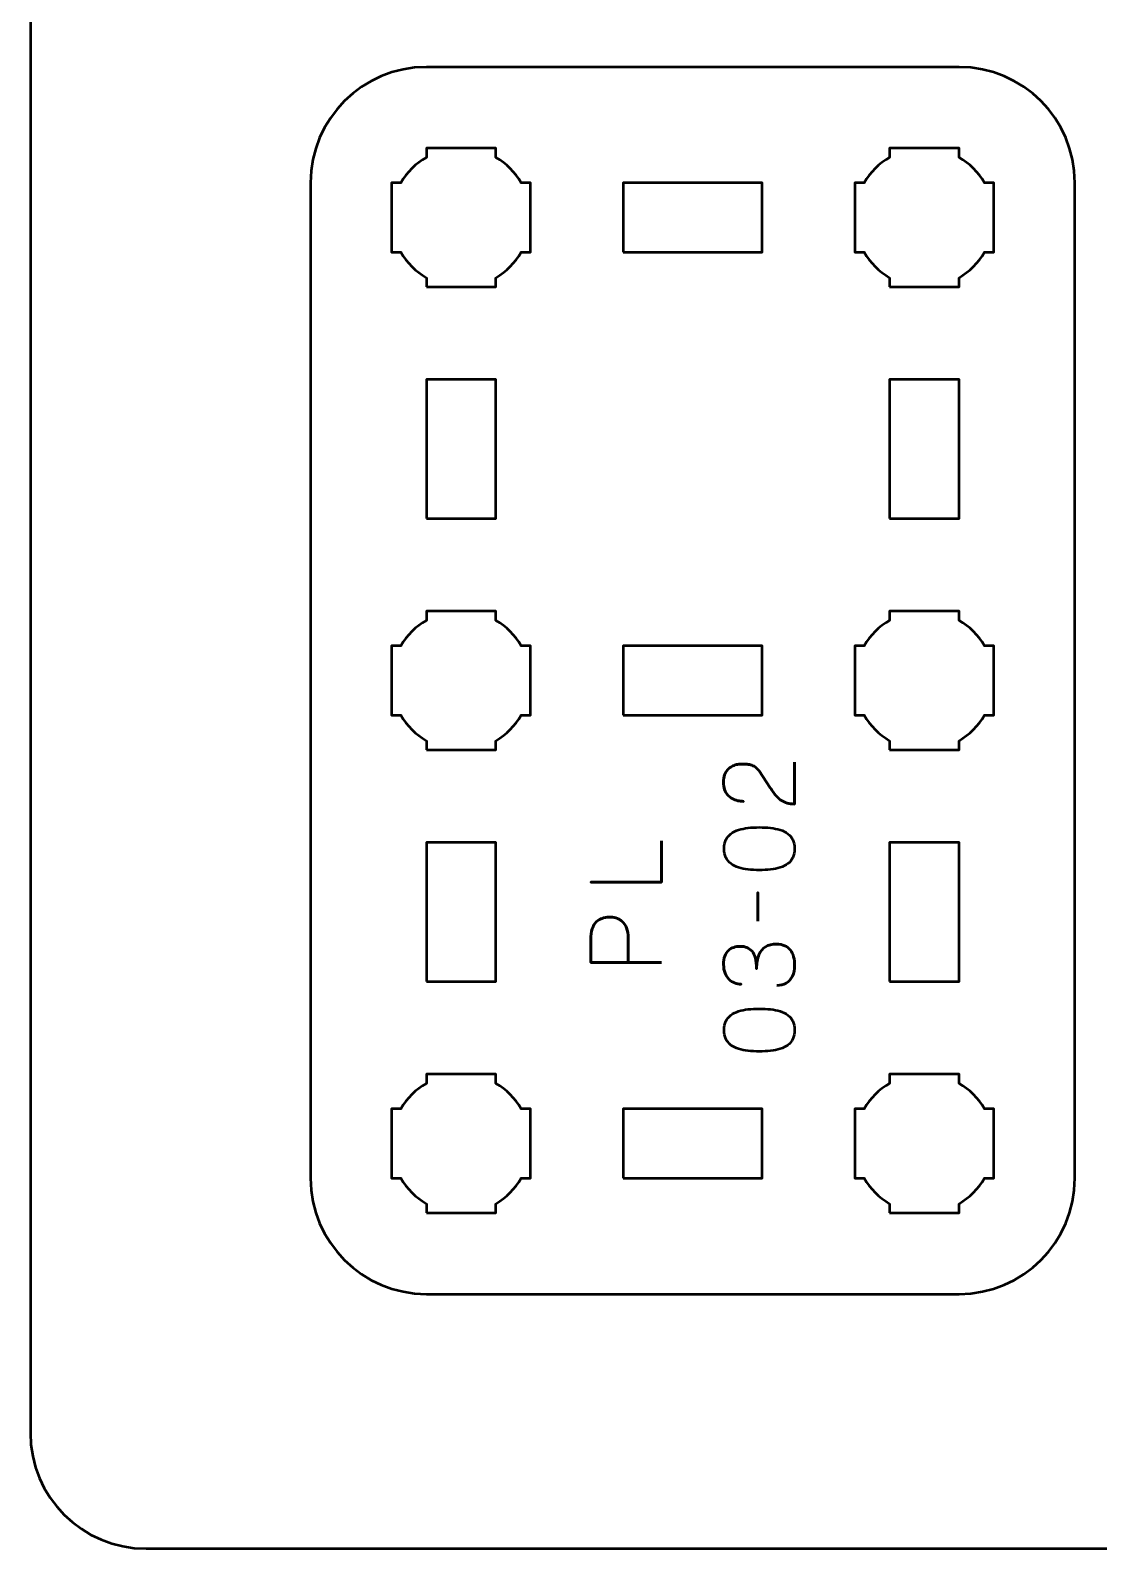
# Model space of a CAD drawing. Header units: centimetres. Extents: x -21 to 0, y -29.7 to 0.
# Drawn here: x -21 to -16.39, y -29.7 to -23.14 of the extents above; entities that cross this region are included whole.
import ezdxf

# ---------------------------------------------------------------- set-up
doc = ezdxf.new("R2010")
doc.units = ezdxf.units.CM
doc.header["$MEASUREMENT"] = 0
doc.layers.add('Layer 1', color=7, linetype='Continuous')

msp = doc.modelspace()

# ---------------------------------------------------------------- linework, layer by layer
at = {"layer": 'Layer 1', "color": 1, "lineweight": 53}
msp.add_open_spline([(-21.00003, -29.19995), (-21.00003, -29.19995), (-21.00003, -5.29992), (-21.00003, -5.29992), (-21.00003, -5.29992), (-21.00003, -5.21709), (-20.93286, -5.14992), (-20.85003, -5.14992), (-20.85003, -5.14992), (-20.7672, -5.14992), (-20.70003, -5.08275), (-20.70003, -4.99992), (-20.70003, -4.99992), (-20.70003, -4.91709), (-20.7672, -4.84992), (-20.85003, -4.84992), (-20.85003, -4.84992), (-20.93286, -4.84992), (-21.00003, -4.78275), (-21.00003, -4.69992), (-21.00003, -4.69992), (-21.00003, -4.61709), (-20.93286, -4.54992), (-20.85003, -4.54992), (-20.85003, -4.54992), (-20.7672, -4.54992), (-20.70003, -4.48275), (-20.70003, -4.39992), (-20.70003, -4.39992), (-20.70003, -4.31709), (-20.7672, -4.24992), (-20.85003, -4.24992), (-20.85003, -4.24992), (-20.93286, -4.24992), (-21.00003, -4.18275), (-21.00003, -4.09992), (-21.00003, -4.09992), (-21.00003, -4.01709), (-20.93286, -3.94992), (-20.85003, -3.94992), (-20.85003, -3.94992), (-20.7672, -3.94992), (-20.70003, -3.88275), (-20.70003, -3.79992), (-20.70003, -3.79992), (-20.70003, -3.71709), (-20.7672, -3.64992), (-20.85003, -3.64992), (-20.85003, -3.64992), (-20.93286, -3.64992), (-21.00003, -3.58275), (-21.00003, -3.49992), (-21.00003, -3.49992), (-21.00003, -3.41709), (-20.93286, -3.34992), (-20.85003, -3.34992), (-20.85003, -3.34992), (-20.7672, -3.34992), (-20.70003, -3.28275), (-20.70003, -3.19992), (-20.70003, -3.19992), (-20.70003, -3.11709), (-20.7672, -3.04992), (-20.85003, -3.04992), (-20.85003, -3.04992), (-20.93286, -3.04992), (-21.00003, -2.98275), (-21.00003, -2.89992), (-21.00003, -2.89992), (-21.00003, -2.81709), (-20.93286, -2.74992), (-20.85003, -2.74992), (-20.85003, -2.74992), (-20.7672, -2.74992), (-20.70003, -2.68275), (-20.70003, -2.59992), (-20.70003, -2.59992), (-20.70003, -2.51709), (-20.7672, -2.44992), (-20.85003, -2.44992), (-20.85003, -2.44992), (-20.93286, -2.44992), (-21.00003, -2.38275), (-21.00003, -2.29992), (-21.00003, -2.29992), (-21.00003, -2.21709), (-20.93286, -2.14992), (-20.85003, -2.14992), (-20.85003, -2.14992), (-20.7672, -2.14992), (-20.70003, -2.08275), (-20.70003, -1.99992), (-20.70003, -1.99992), (-20.70003, -1.91709), (-20.7672, -1.84992), (-20.85003, -1.84992), (-20.85003, -1.84992), (-20.93286, -1.84992), (-21.00003, -1.78275), (-21.00003, -1.69992), (-21.00003, -1.69992), (-21.00003, -1.61709), (-20.93286, -1.54992), (-20.85003, -1.54992), (-20.85003, -1.54992), (-20.7672, -1.54992), (-20.70003, -1.48275), (-20.70003, -1.39992), (-20.70003, -1.39992), (-20.70003, -1.31709), (-20.7672, -1.24992), (-20.85003, -1.24992), (-20.85003, -1.24992), (-20.93286, -1.24992), (-21.00003, -1.18275), (-21.00003, -1.09992), (-21.00003, -1.09992), (-21.00003, -1.09992), (-21.00003, -0.49992), (-21.00003, -0.49992), (-21.00003, -0.49992), (-21.00003, -0.22295), (-20.77694, 0.00004), (-20.49994, 0.00004), (-20.49994, 0.00004), (-20.49994, 0.00004), (-0.50008, 0.00004), (-0.50008, 0.00004), (-0.50008, 0.00004), (-0.22294, 0.00004), (0.00002, -0.22295), (0.00002, -0.49992), (0.00002, -0.49992), (0.00002, -0.49992), (0.00002, -29.19995), (0.00002, -29.19995), (0.00002, -29.19995), (0.00002, -29.47695), (-0.22294, -29.70004), (-0.50008, -29.70004), (-0.50008, -29.70004), (-0.50008, -29.70004), (-20.49994, -29.70004), (-20.49994, -29.70004), (-20.49994, -29.70004), (-20.77694, -29.70004), (-21.00003, -29.47695), (-21.00003, -29.19995)], degree=3, knots=[0, 0, 0, 0, 0.027027, 0.027027, 0.027027, 0.027027, 0.0540541, 0.0540541, 0.0540541, 0.0540541, 0.0810811, 0.0810811, 0.0810811, 0.0810811, 0.1081081, 0.1081081, 0.1081081, 0.1081081, 0.1351351, 0.1351351, 0.1351351, 0.1351351, 0.1621622, 0.1621622, 0.1621622, 0.1621622, 0.1891892, 0.1891892, 0.1891892, 0.1891892, 0.2162162, 0.2162162, 0.2162162, 0.2162162, 0.2432432, 0.2432432, 0.2432432, 0.2432432, 0.2702703, 0.2702703, 0.2702703, 0.2702703, 0.2972973, 0.2972973, 0.2972973, 0.2972973, 0.3243243, 0.3243243, 0.3243243, 0.3243243, 0.3513514, 0.3513514, 0.3513514, 0.3513514, 0.3783784, 0.3783784, 0.3783784, 0.3783784, 0.4054054, 0.4054054, 0.4054054, 0.4054054, 0.4324324, 0.4324324, 0.4324324, 0.4324324, 0.4594595, 0.4594595, 0.4594595, 0.4594595, 0.4864865, 0.4864865, 0.4864865, 0.4864865, 0.5135135, 0.5135135, 0.5135135, 0.5135135, 0.5405405, 0.5405405, 0.5405405, 0.5405405, 0.5675676, 0.5675676, 0.5675676, 0.5675676, 0.5945946, 0.5945946, 0.5945946, 0.5945946, 0.6216216, 0.6216216, 0.6216216, 0.6216216, 0.6486486, 0.6486486, 0.6486486, 0.6486486, 0.6756757, 0.6756757, 0.6756757, 0.6756757, 0.7027027, 0.7027027, 0.7027027, 0.7027027, 0.7297297, 0.7297297, 0.7297297, 0.7297297, 0.7567568, 0.7567568, 0.7567568, 0.7567568, 0.7837838, 0.7837838, 0.7837838, 0.7837838, 0.8108108, 0.8108108, 0.8108108, 0.8108108, 0.8378378, 0.8378378, 0.8378378, 0.8378378, 0.8648649, 0.8648649, 0.8648649, 0.8648649, 0.8918919, 0.8918919, 0.8918919, 0.8918919, 0.9189189, 0.9189189, 0.9189189, 0.9189189, 0.9459459, 0.9459459, 0.9459459, 0.9459459, 0.972973, 0.972973, 0.972973, 0.972973, 1, 1, 1, 1], dxfattribs=at)
at = {"layer": 'Layer 1', "color": 3, "lineweight": 53}
msp.add_open_spline([(-16.99027, -28.60017), (-16.99027, -28.60017), (-19.29027, -28.60017), (-19.29027, -28.60017), (-19.29027, -28.60017), (-19.56636, -28.60017), (-19.79027, -28.37626), (-19.79027, -28.10017), (-19.79027, -28.10017), (-19.79027, -28.10017), (-19.79027, -23.80017), (-19.79027, -23.80017), (-19.79027, -23.80017), (-19.79027, -23.52408), (-19.56636, -23.30017), (-19.29027, -23.30017), (-19.29027, -23.30017), (-19.29027, -23.30017), (-16.99027, -23.30017), (-16.99027, -23.30017), (-16.99027, -23.30017), (-16.71418, -23.30017), (-16.49027, -23.52408), (-16.49027, -23.80017), (-16.49027, -23.80017), (-16.49027, -23.80017), (-16.49027, -28.10017), (-16.49027, -28.10017), (-16.49027, -28.10017), (-16.49027, -28.37626), (-16.71418, -28.60017), (-16.99027, -28.60017)], degree=3, knots=[0, 0, 0, 0, 0.125, 0.125, 0.125, 0.125, 0.25, 0.25, 0.25, 0.25, 0.375, 0.375, 0.375, 0.375, 0.5, 0.5, 0.5, 0.5, 0.625, 0.625, 0.625, 0.625, 0.75, 0.75, 0.75, 0.75, 0.875, 0.875, 0.875, 0.875, 1, 1, 1, 1], dxfattribs=at)
at = {"layer": 'Layer 1', "lineweight": 53}
for points, knots in [([(-19.29027, -24.25017), (-19.29027, -24.25017), (-19.29027, -24.21002), (-19.29027, -24.21002), (-19.29027, -24.21002), (-19.3358, -24.18367), (-19.37377, -24.1457), (-19.40012, -24.10017), (-19.40012, -24.10017), (-19.40012, -24.10017), (-19.44027, -24.10017), (-19.44027, -24.10017), (-19.44027, -24.10017), (-19.44027, -24.10017), (-19.44027, -23.95017), (-19.44027, -23.95017), (-19.44027, -23.95017), (-19.44027, -23.95017), (-19.44027, -23.80017), (-19.44027, -23.80017), (-19.44027, -23.80017), (-19.44027, -23.80017), (-19.40012, -23.80017), (-19.40012, -23.80017), (-19.40012, -23.80017), (-19.37377, -23.75464), (-19.3358, -23.71667), (-19.29027, -23.69032), (-19.29027, -23.69032), (-19.29027, -23.69032), (-19.29027, -23.65017), (-19.29027, -23.65017), (-19.29027, -23.65017), (-19.29027, -23.65017), (-19.14027, -23.65017), (-19.14027, -23.65017), (-19.14027, -23.65017), (-19.14027, -23.65017), (-18.99027, -23.65017), (-18.99027, -23.65017), (-18.99027, -23.65017), (-18.99027, -23.65017), (-18.99027, -23.69032), (-18.99027, -23.69032), (-18.99027, -23.69032), (-18.94474, -23.71667), (-18.90677, -23.75464), (-18.88042, -23.80017), (-18.88042, -23.80017), (-18.88042, -23.80017), (-18.84027, -23.80017), (-18.84027, -23.80017), (-18.84027, -23.80017), (-18.84027, -23.80017), (-18.84027, -23.95017), (-18.84027, -23.95017), (-18.84027, -23.95017), (-18.84027, -23.95017), (-18.84027, -24.10017), (-18.84027, -24.10017), (-18.84027, -24.10017), (-18.84027, -24.10017), (-18.88042, -24.10017), (-18.88042, -24.10017), (-18.88042, -24.10017), (-18.90677, -24.1457), (-18.94474, -24.18367), (-18.99027, -24.21002), (-18.99027, -24.21002), (-18.99027, -24.21002), (-18.99027, -24.25017), (-18.99027, -24.25017), (-18.99027, -24.25017), (-18.99027, -24.25017), (-19.14027, -24.25017), (-19.14027, -24.25017), (-19.14027, -24.25017), (-19.14027, -24.25017), (-19.29027, -24.25017), (-19.29027, -24.25017)], [0, 0, 0, 0, 0.05, 0.05, 0.05, 0.05, 0.1, 0.1, 0.1, 0.1, 0.15, 0.15, 0.15, 0.15, 0.2, 0.2, 0.2, 0.2, 0.25, 0.25, 0.25, 0.25, 0.3, 0.3, 0.3, 0.3, 0.35, 0.35, 0.35, 0.35, 0.4, 0.4, 0.4, 0.4, 0.45, 0.45, 0.45, 0.45, 0.5, 0.5, 0.5, 0.5, 0.55, 0.55, 0.55, 0.55, 0.6, 0.6, 0.6, 0.6, 0.65, 0.65, 0.65, 0.65, 0.7, 0.7, 0.7, 0.7, 0.75, 0.75, 0.75, 0.75, 0.8, 0.8, 0.8, 0.8, 0.85, 0.85, 0.85, 0.85, 0.9, 0.9, 0.9, 0.9, 0.95, 0.95, 0.95, 0.95, 1, 1, 1, 1]), ([(-17.29027, -24.25017), (-17.29027, -24.25017), (-17.29027, -24.21002), (-17.29027, -24.21002), (-17.29027, -24.21002), (-17.3358, -24.18367), (-17.37377, -24.1457), (-17.40012, -24.10017), (-17.40012, -24.10017), (-17.40012, -24.10017), (-17.44027, -24.10017), (-17.44027, -24.10017), (-17.44027, -24.10017), (-17.44027, -24.10017), (-17.44027, -23.95017), (-17.44027, -23.95017), (-17.44027, -23.95017), (-17.44027, -23.95017), (-17.44027, -23.80017), (-17.44027, -23.80017), (-17.44027, -23.80017), (-17.44027, -23.80017), (-17.40012, -23.80017), (-17.40012, -23.80017), (-17.40012, -23.80017), (-17.37377, -23.75464), (-17.3358, -23.71667), (-17.29027, -23.69032), (-17.29027, -23.69032), (-17.29027, -23.69032), (-17.29027, -23.65017), (-17.29027, -23.65017), (-17.29027, -23.65017), (-17.29027, -23.65017), (-17.14027, -23.65017), (-17.14027, -23.65017), (-17.14027, -23.65017), (-17.14027, -23.65017), (-16.99027, -23.65017), (-16.99027, -23.65017), (-16.99027, -23.65017), (-16.99027, -23.65017), (-16.99027, -23.69032), (-16.99027, -23.69032), (-16.99027, -23.69032), (-16.94474, -23.71667), (-16.90677, -23.75464), (-16.88042, -23.80017), (-16.88042, -23.80017), (-16.88042, -23.80017), (-16.84027, -23.80017), (-16.84027, -23.80017), (-16.84027, -23.80017), (-16.84027, -23.80017), (-16.84027, -23.95017), (-16.84027, -23.95017), (-16.84027, -23.95017), (-16.84027, -23.95017), (-16.84027, -24.10017), (-16.84027, -24.10017), (-16.84027, -24.10017), (-16.84027, -24.10017), (-16.88042, -24.10017), (-16.88042, -24.10017), (-16.88042, -24.10017), (-16.90677, -24.1457), (-16.94474, -24.18367), (-16.99027, -24.21002), (-16.99027, -24.21002), (-16.99027, -24.21002), (-16.99027, -24.25017), (-16.99027, -24.25017), (-16.99027, -24.25017), (-16.99027, -24.25017), (-17.14027, -24.25017), (-17.14027, -24.25017), (-17.14027, -24.25017), (-17.14027, -24.25017), (-17.29027, -24.25017), (-17.29027, -24.25017)], [0, 0, 0, 0, 0.05, 0.05, 0.05, 0.05, 0.1, 0.1, 0.1, 0.1, 0.15, 0.15, 0.15, 0.15, 0.2, 0.2, 0.2, 0.2, 0.25, 0.25, 0.25, 0.25, 0.3, 0.3, 0.3, 0.3, 0.35, 0.35, 0.35, 0.35, 0.4, 0.4, 0.4, 0.4, 0.45, 0.45, 0.45, 0.45, 0.5, 0.5, 0.5, 0.5, 0.55, 0.55, 0.55, 0.55, 0.6, 0.6, 0.6, 0.6, 0.65, 0.65, 0.65, 0.65, 0.7, 0.7, 0.7, 0.7, 0.75, 0.75, 0.75, 0.75, 0.8, 0.8, 0.8, 0.8, 0.85, 0.85, 0.85, 0.85, 0.9, 0.9, 0.9, 0.9, 0.95, 0.95, 0.95, 0.95, 1, 1, 1, 1]), ([(-18.44027, -24.10017), (-18.44027, -24.10017), (-18.44027, -23.80017), (-18.44027, -23.80017), (-18.44027, -23.80017), (-18.44027, -23.80017), (-17.84027, -23.80017), (-17.84027, -23.80017), (-17.84027, -23.80017), (-17.84027, -23.80017), (-17.84027, -24.10017), (-17.84027, -24.10017), (-17.84027, -24.10017), (-17.84027, -24.10017), (-18.44027, -24.10017), (-18.44027, -24.10017)], [0, 0, 0, 0, 0.25, 0.25, 0.25, 0.25, 0.5, 0.5, 0.5, 0.5, 0.75, 0.75, 0.75, 0.75, 1, 1, 1, 1]), ([(-19.29027, -25.25017), (-19.29027, -25.25017), (-19.29027, -24.65017), (-19.29027, -24.65017), (-19.29027, -24.65017), (-19.29027, -24.65017), (-18.99027, -24.65017), (-18.99027, -24.65017), (-18.99027, -24.65017), (-18.99027, -24.65017), (-18.99027, -25.25017), (-18.99027, -25.25017), (-18.99027, -25.25017), (-18.99027, -25.25017), (-19.29027, -25.25017), (-19.29027, -25.25017)], [0, 0, 0, 0, 0.25, 0.25, 0.25, 0.25, 0.5, 0.5, 0.5, 0.5, 0.75, 0.75, 0.75, 0.75, 1, 1, 1, 1]), ([(-17.29027, -25.25017), (-17.29027, -25.25017), (-17.29027, -24.65017), (-17.29027, -24.65017), (-17.29027, -24.65017), (-17.29027, -24.65017), (-16.99027, -24.65017), (-16.99027, -24.65017), (-16.99027, -24.65017), (-16.99027, -24.65017), (-16.99027, -25.25017), (-16.99027, -25.25017), (-16.99027, -25.25017), (-16.99027, -25.25017), (-17.29027, -25.25017), (-17.29027, -25.25017)], [0, 0, 0, 0, 0.25, 0.25, 0.25, 0.25, 0.5, 0.5, 0.5, 0.5, 0.75, 0.75, 0.75, 0.75, 1, 1, 1, 1]), ([(-19.29027, -26.25017), (-19.29027, -26.25017), (-19.29027, -26.21002), (-19.29027, -26.21002), (-19.29027, -26.21002), (-19.3358, -26.18367), (-19.37377, -26.1457), (-19.40012, -26.10017), (-19.40012, -26.10017), (-19.40012, -26.10017), (-19.44027, -26.10017), (-19.44027, -26.10017), (-19.44027, -26.10017), (-19.44027, -26.10017), (-19.44027, -25.95017), (-19.44027, -25.95017), (-19.44027, -25.95017), (-19.44027, -25.95017), (-19.44027, -25.80017), (-19.44027, -25.80017), (-19.44027, -25.80017), (-19.44027, -25.80017), (-19.40012, -25.80017), (-19.40012, -25.80017), (-19.40012, -25.80017), (-19.37377, -25.75464), (-19.3358, -25.71667), (-19.29027, -25.69032), (-19.29027, -25.69032), (-19.29027, -25.69032), (-19.29027, -25.65017), (-19.29027, -25.65017), (-19.29027, -25.65017), (-19.29027, -25.65017), (-19.14027, -25.65017), (-19.14027, -25.65017), (-19.14027, -25.65017), (-19.14027, -25.65017), (-18.99027, -25.65017), (-18.99027, -25.65017), (-18.99027, -25.65017), (-18.99027, -25.65017), (-18.99027, -25.69032), (-18.99027, -25.69032), (-18.99027, -25.69032), (-18.94474, -25.71667), (-18.90677, -25.75464), (-18.88042, -25.80017), (-18.88042, -25.80017), (-18.88042, -25.80017), (-18.84027, -25.80017), (-18.84027, -25.80017), (-18.84027, -25.80017), (-18.84027, -25.80017), (-18.84027, -25.95017), (-18.84027, -25.95017), (-18.84027, -25.95017), (-18.84027, -25.95017), (-18.84027, -26.10017), (-18.84027, -26.10017), (-18.84027, -26.10017), (-18.84027, -26.10017), (-18.88042, -26.10017), (-18.88042, -26.10017), (-18.88042, -26.10017), (-18.90677, -26.1457), (-18.94474, -26.18367), (-18.99027, -26.21002), (-18.99027, -26.21002), (-18.99027, -26.21002), (-18.99027, -26.25017), (-18.99027, -26.25017), (-18.99027, -26.25017), (-18.99027, -26.25017), (-19.14027, -26.25017), (-19.14027, -26.25017), (-19.14027, -26.25017), (-19.14027, -26.25017), (-19.29027, -26.25017), (-19.29027, -26.25017)], [0, 0, 0, 0, 0.05, 0.05, 0.05, 0.05, 0.1, 0.1, 0.1, 0.1, 0.15, 0.15, 0.15, 0.15, 0.2, 0.2, 0.2, 0.2, 0.25, 0.25, 0.25, 0.25, 0.3, 0.3, 0.3, 0.3, 0.35, 0.35, 0.35, 0.35, 0.4, 0.4, 0.4, 0.4, 0.45, 0.45, 0.45, 0.45, 0.5, 0.5, 0.5, 0.5, 0.55, 0.55, 0.55, 0.55, 0.6, 0.6, 0.6, 0.6, 0.65, 0.65, 0.65, 0.65, 0.7, 0.7, 0.7, 0.7, 0.75, 0.75, 0.75, 0.75, 0.8, 0.8, 0.8, 0.8, 0.85, 0.85, 0.85, 0.85, 0.9, 0.9, 0.9, 0.9, 0.95, 0.95, 0.95, 0.95, 1, 1, 1, 1]), ([(-17.29027, -26.25017), (-17.29027, -26.25017), (-17.29027, -26.21002), (-17.29027, -26.21002), (-17.29027, -26.21002), (-17.3358, -26.18367), (-17.37377, -26.1457), (-17.40012, -26.10017), (-17.40012, -26.10017), (-17.40012, -26.10017), (-17.44027, -26.10017), (-17.44027, -26.10017), (-17.44027, -26.10017), (-17.44027, -26.10017), (-17.44027, -25.95017), (-17.44027, -25.95017), (-17.44027, -25.95017), (-17.44027, -25.95017), (-17.44027, -25.80017), (-17.44027, -25.80017), (-17.44027, -25.80017), (-17.44027, -25.80017), (-17.40012, -25.80017), (-17.40012, -25.80017), (-17.40012, -25.80017), (-17.37377, -25.75464), (-17.3358, -25.71667), (-17.29027, -25.69032), (-17.29027, -25.69032), (-17.29027, -25.69032), (-17.29027, -25.65017), (-17.29027, -25.65017), (-17.29027, -25.65017), (-17.29027, -25.65017), (-17.14027, -25.65017), (-17.14027, -25.65017), (-17.14027, -25.65017), (-17.14027, -25.65017), (-16.99027, -25.65017), (-16.99027, -25.65017), (-16.99027, -25.65017), (-16.99027, -25.65017), (-16.99027, -25.69032), (-16.99027, -25.69032), (-16.99027, -25.69032), (-16.94474, -25.71667), (-16.90677, -25.75464), (-16.88042, -25.80017), (-16.88042, -25.80017), (-16.88042, -25.80017), (-16.84027, -25.80017), (-16.84027, -25.80017), (-16.84027, -25.80017), (-16.84027, -25.80017), (-16.84027, -25.95017), (-16.84027, -25.95017), (-16.84027, -25.95017), (-16.84027, -25.95017), (-16.84027, -26.10017), (-16.84027, -26.10017), (-16.84027, -26.10017), (-16.84027, -26.10017), (-16.88042, -26.10017), (-16.88042, -26.10017), (-16.88042, -26.10017), (-16.90677, -26.1457), (-16.94474, -26.18367), (-16.99027, -26.21002), (-16.99027, -26.21002), (-16.99027, -26.21002), (-16.99027, -26.25017), (-16.99027, -26.25017), (-16.99027, -26.25017), (-16.99027, -26.25017), (-17.14027, -26.25017), (-17.14027, -26.25017), (-17.14027, -26.25017), (-17.14027, -26.25017), (-17.29027, -26.25017), (-17.29027, -26.25017)], [0, 0, 0, 0, 0.05, 0.05, 0.05, 0.05, 0.1, 0.1, 0.1, 0.1, 0.15, 0.15, 0.15, 0.15, 0.2, 0.2, 0.2, 0.2, 0.25, 0.25, 0.25, 0.25, 0.3, 0.3, 0.3, 0.3, 0.35, 0.35, 0.35, 0.35, 0.4, 0.4, 0.4, 0.4, 0.45, 0.45, 0.45, 0.45, 0.5, 0.5, 0.5, 0.5, 0.55, 0.55, 0.55, 0.55, 0.6, 0.6, 0.6, 0.6, 0.65, 0.65, 0.65, 0.65, 0.7, 0.7, 0.7, 0.7, 0.75, 0.75, 0.75, 0.75, 0.8, 0.8, 0.8, 0.8, 0.85, 0.85, 0.85, 0.85, 0.9, 0.9, 0.9, 0.9, 0.95, 0.95, 0.95, 0.95, 1, 1, 1, 1]), ([(-18.44027, -26.10017), (-18.44027, -26.10017), (-18.44027, -25.80017), (-18.44027, -25.80017), (-18.44027, -25.80017), (-18.44027, -25.80017), (-17.84027, -25.80017), (-17.84027, -25.80017), (-17.84027, -25.80017), (-17.84027, -25.80017), (-17.84027, -26.10017), (-17.84027, -26.10017), (-17.84027, -26.10017), (-17.84027, -26.10017), (-18.44027, -26.10017), (-18.44027, -26.10017)], [0, 0, 0, 0, 0.25, 0.25, 0.25, 0.25, 0.5, 0.5, 0.5, 0.5, 0.75, 0.75, 0.75, 0.75, 1, 1, 1, 1]), ([(-19.29027, -27.25017), (-19.29027, -27.25017), (-19.29027, -26.65017), (-19.29027, -26.65017), (-19.29027, -26.65017), (-19.29027, -26.65017), (-18.99027, -26.65017), (-18.99027, -26.65017), (-18.99027, -26.65017), (-18.99027, -26.65017), (-18.99027, -27.25017), (-18.99027, -27.25017), (-18.99027, -27.25017), (-18.99027, -27.25017), (-19.29027, -27.25017), (-19.29027, -27.25017)], [0, 0, 0, 0, 0.25, 0.25, 0.25, 0.25, 0.5, 0.5, 0.5, 0.5, 0.75, 0.75, 0.75, 0.75, 1, 1, 1, 1]), ([(-17.29027, -27.25017), (-17.29027, -27.25017), (-17.29027, -26.65017), (-17.29027, -26.65017), (-17.29027, -26.65017), (-17.29027, -26.65017), (-16.99027, -26.65017), (-16.99027, -26.65017), (-16.99027, -26.65017), (-16.99027, -26.65017), (-16.99027, -27.25017), (-16.99027, -27.25017), (-16.99027, -27.25017), (-16.99027, -27.25017), (-17.29027, -27.25017), (-17.29027, -27.25017)], [0, 0, 0, 0, 0.25, 0.25, 0.25, 0.25, 0.5, 0.5, 0.5, 0.5, 0.75, 0.75, 0.75, 0.75, 1, 1, 1, 1]), ([(-19.29027, -28.25017), (-19.29027, -28.25017), (-19.29027, -28.21002), (-19.29027, -28.21002), (-19.29027, -28.21002), (-19.3358, -28.18367), (-19.37377, -28.1457), (-19.40012, -28.10017), (-19.40012, -28.10017), (-19.40012, -28.10017), (-19.44027, -28.10017), (-19.44027, -28.10017), (-19.44027, -28.10017), (-19.44027, -28.10017), (-19.44027, -27.95017), (-19.44027, -27.95017), (-19.44027, -27.95017), (-19.44027, -27.95017), (-19.44027, -27.80017), (-19.44027, -27.80017), (-19.44027, -27.80017), (-19.44027, -27.80017), (-19.40012, -27.80017), (-19.40012, -27.80017), (-19.40012, -27.80017), (-19.37377, -27.75464), (-19.3358, -27.71667), (-19.29027, -27.69032), (-19.29027, -27.69032), (-19.29027, -27.69032), (-19.29027, -27.65017), (-19.29027, -27.65017), (-19.29027, -27.65017), (-19.29027, -27.65017), (-19.14027, -27.65017), (-19.14027, -27.65017), (-19.14027, -27.65017), (-19.14027, -27.65017), (-18.99027, -27.65017), (-18.99027, -27.65017), (-18.99027, -27.65017), (-18.99027, -27.65017), (-18.99027, -27.69032), (-18.99027, -27.69032), (-18.99027, -27.69032), (-18.94474, -27.71667), (-18.90677, -27.75464), (-18.88042, -27.80017), (-18.88042, -27.80017), (-18.88042, -27.80017), (-18.84027, -27.80017), (-18.84027, -27.80017), (-18.84027, -27.80017), (-18.84027, -27.80017), (-18.84027, -27.95017), (-18.84027, -27.95017), (-18.84027, -27.95017), (-18.84027, -27.95017), (-18.84027, -28.10017), (-18.84027, -28.10017), (-18.84027, -28.10017), (-18.84027, -28.10017), (-18.88042, -28.10017), (-18.88042, -28.10017), (-18.88042, -28.10017), (-18.90677, -28.1457), (-18.94474, -28.18367), (-18.99027, -28.21002), (-18.99027, -28.21002), (-18.99027, -28.21002), (-18.99027, -28.25017), (-18.99027, -28.25017), (-18.99027, -28.25017), (-18.99027, -28.25017), (-19.14027, -28.25017), (-19.14027, -28.25017), (-19.14027, -28.25017), (-19.14027, -28.25017), (-19.29027, -28.25017), (-19.29027, -28.25017)], [0, 0, 0, 0, 0.05, 0.05, 0.05, 0.05, 0.1, 0.1, 0.1, 0.1, 0.15, 0.15, 0.15, 0.15, 0.2, 0.2, 0.2, 0.2, 0.25, 0.25, 0.25, 0.25, 0.3, 0.3, 0.3, 0.3, 0.35, 0.35, 0.35, 0.35, 0.4, 0.4, 0.4, 0.4, 0.45, 0.45, 0.45, 0.45, 0.5, 0.5, 0.5, 0.5, 0.55, 0.55, 0.55, 0.55, 0.6, 0.6, 0.6, 0.6, 0.65, 0.65, 0.65, 0.65, 0.7, 0.7, 0.7, 0.7, 0.75, 0.75, 0.75, 0.75, 0.8, 0.8, 0.8, 0.8, 0.85, 0.85, 0.85, 0.85, 0.9, 0.9, 0.9, 0.9, 0.95, 0.95, 0.95, 0.95, 1, 1, 1, 1]), ([(-17.29027, -28.25017), (-17.29027, -28.25017), (-17.29027, -28.21002), (-17.29027, -28.21002), (-17.29027, -28.21002), (-17.3358, -28.18367), (-17.37377, -28.1457), (-17.40012, -28.10017), (-17.40012, -28.10017), (-17.40012, -28.10017), (-17.44027, -28.10017), (-17.44027, -28.10017), (-17.44027, -28.10017), (-17.44027, -28.10017), (-17.44027, -27.95017), (-17.44027, -27.95017), (-17.44027, -27.95017), (-17.44027, -27.95017), (-17.44027, -27.80017), (-17.44027, -27.80017), (-17.44027, -27.80017), (-17.44027, -27.80017), (-17.40012, -27.80017), (-17.40012, -27.80017), (-17.40012, -27.80017), (-17.37377, -27.75464), (-17.3358, -27.71667), (-17.29027, -27.69032), (-17.29027, -27.69032), (-17.29027, -27.69032), (-17.29027, -27.65017), (-17.29027, -27.65017), (-17.29027, -27.65017), (-17.29027, -27.65017), (-17.14027, -27.65017), (-17.14027, -27.65017), (-17.14027, -27.65017), (-17.14027, -27.65017), (-16.99027, -27.65017), (-16.99027, -27.65017), (-16.99027, -27.65017), (-16.99027, -27.65017), (-16.99027, -27.69032), (-16.99027, -27.69032), (-16.99027, -27.69032), (-16.94474, -27.71667), (-16.90677, -27.75464), (-16.88042, -27.80017), (-16.88042, -27.80017), (-16.88042, -27.80017), (-16.84027, -27.80017), (-16.84027, -27.80017), (-16.84027, -27.80017), (-16.84027, -27.80017), (-16.84027, -27.95017), (-16.84027, -27.95017), (-16.84027, -27.95017), (-16.84027, -27.95017), (-16.84027, -28.10017), (-16.84027, -28.10017), (-16.84027, -28.10017), (-16.84027, -28.10017), (-16.88042, -28.10017), (-16.88042, -28.10017), (-16.88042, -28.10017), (-16.90677, -28.1457), (-16.94474, -28.18367), (-16.99027, -28.21002), (-16.99027, -28.21002), (-16.99027, -28.21002), (-16.99027, -28.25017), (-16.99027, -28.25017), (-16.99027, -28.25017), (-16.99027, -28.25017), (-17.14027, -28.25017), (-17.14027, -28.25017), (-17.14027, -28.25017), (-17.14027, -28.25017), (-17.29027, -28.25017), (-17.29027, -28.25017)], [0, 0, 0, 0, 0.05, 0.05, 0.05, 0.05, 0.1, 0.1, 0.1, 0.1, 0.15, 0.15, 0.15, 0.15, 0.2, 0.2, 0.2, 0.2, 0.25, 0.25, 0.25, 0.25, 0.3, 0.3, 0.3, 0.3, 0.35, 0.35, 0.35, 0.35, 0.4, 0.4, 0.4, 0.4, 0.45, 0.45, 0.45, 0.45, 0.5, 0.5, 0.5, 0.5, 0.55, 0.55, 0.55, 0.55, 0.6, 0.6, 0.6, 0.6, 0.65, 0.65, 0.65, 0.65, 0.7, 0.7, 0.7, 0.7, 0.75, 0.75, 0.75, 0.75, 0.8, 0.8, 0.8, 0.8, 0.85, 0.85, 0.85, 0.85, 0.9, 0.9, 0.9, 0.9, 0.95, 0.95, 0.95, 0.95, 1, 1, 1, 1]), ([(-18.44027, -28.10017), (-18.44027, -28.10017), (-18.44027, -27.80017), (-18.44027, -27.80017), (-18.44027, -27.80017), (-18.44027, -27.80017), (-17.84027, -27.80017), (-17.84027, -27.80017), (-17.84027, -27.80017), (-17.84027, -27.80017), (-17.84027, -28.10017), (-17.84027, -28.10017), (-17.84027, -28.10017), (-17.84027, -28.10017), (-18.44027, -28.10017), (-18.44027, -28.10017)], [0, 0, 0, 0, 0.25, 0.25, 0.25, 0.25, 0.5, 0.5, 0.5, 0.5, 0.75, 0.75, 0.75, 0.75, 1, 1, 1, 1])]:
    msp.add_open_spline(points, degree=3, knots=knots, dxfattribs=at)
at = {"layer": 'Layer 1', "color": 5, "lineweight": 53}
for points, knots in [([(-17.70002, -26.30227), (-17.70002, -26.30227), (-17.70002, -26.48388), (-17.70002, -26.48388), (-17.70002, -26.48388), (-17.7123, -26.48353), (-17.72316, -26.48198), (-17.73248, -26.47936), (-17.73248, -26.47936), (-17.74179, -26.47668), (-17.74997, -26.47309), (-17.75703, -26.46864), (-17.75703, -26.46864), (-17.76408, -26.46412), (-17.77036, -26.45897), (-17.77587, -26.45312), (-17.77587, -26.45312), (-17.78144, -26.44726), (-17.78652, -26.44098), (-17.79132, -26.43421), (-17.79132, -26.43421), (-17.79605, -26.42744), (-17.80077, -26.42045), (-17.80543, -26.41318), (-17.80543, -26.41318), (-17.80543, -26.41318), (-17.85369, -26.34079), (-17.85369, -26.34079), (-17.85369, -26.34079), (-17.85891, -26.33339), (-17.86455, -26.3276), (-17.87076, -26.32351), (-17.87076, -26.32351), (-17.8769, -26.31935), (-17.88339, -26.31645), (-17.89017, -26.31469), (-17.89017, -26.31469), (-17.89701, -26.313), (-17.90392, -26.31194), (-17.91105, -26.31159), (-17.91105, -26.31159), (-17.91818, -26.31123), (-17.9253, -26.31109), (-17.93243, -26.31116), (-17.93243, -26.31116), (-17.93828, -26.31116), (-17.94456, -26.31194), (-17.95134, -26.31349), (-17.95134, -26.31349), (-17.95804, -26.31511), (-17.96474, -26.31765), (-17.97137, -26.32125), (-17.97137, -26.32125), (-17.97801, -26.32485), (-17.98407, -26.32965), (-17.98958, -26.33564), (-17.98958, -26.33564), (-17.99501, -26.34164), (-17.99938, -26.34905), (-18.0027, -26.35787), (-18.0027, -26.35787), (-18.00602, -26.36669), (-18.00771, -26.37706), (-18.00778, -26.38905), (-18.00778, -26.38905), (-18.00771, -26.40112), (-18.00602, -26.41177), (-18.00277, -26.42095), (-18.00277, -26.42095), (-17.99953, -26.43012), (-17.99501, -26.43795), (-17.9893, -26.44444), (-17.9893, -26.44444), (-17.98358, -26.45093), (-17.97695, -26.45615), (-17.96954, -26.46024), (-17.96954, -26.46024), (-17.96213, -26.46434), (-17.95423, -26.4673), (-17.9459, -26.4692), (-17.9459, -26.4692), (-17.93758, -26.47111), (-17.92911, -26.47203), (-17.92057, -26.47203), (-17.92057, -26.47203), (-17.92911, -26.47203), (-17.93758, -26.47111), (-17.9459, -26.4692), (-17.9459, -26.4692), (-17.95423, -26.4673), (-17.96213, -26.46434), (-17.96954, -26.46024), (-17.96954, -26.46024), (-17.97695, -26.45615), (-17.98358, -26.45093), (-17.9893, -26.44444), (-17.9893, -26.44444), (-17.99501, -26.43795), (-17.99953, -26.43012), (-18.00277, -26.42095), (-18.00277, -26.42095), (-18.00602, -26.41177), (-18.00771, -26.40112), (-18.00778, -26.38905), (-18.00778, -26.38905), (-18.00771, -26.37706), (-18.00602, -26.36669), (-18.0027, -26.35787), (-18.0027, -26.35787), (-17.99938, -26.34905), (-17.99501, -26.34164), (-17.98958, -26.33564), (-17.98958, -26.33564), (-17.98407, -26.32965), (-17.97801, -26.32485), (-17.97137, -26.32125), (-17.97137, -26.32125), (-17.96474, -26.31765), (-17.95804, -26.31511), (-17.95134, -26.31349), (-17.95134, -26.31349), (-17.94456, -26.31194), (-17.93828, -26.31116), (-17.93243, -26.31116), (-17.93243, -26.31116), (-17.9253, -26.31109), (-17.91818, -26.31123), (-17.91105, -26.31159), (-17.91105, -26.31159), (-17.90392, -26.31194), (-17.89701, -26.313), (-17.89017, -26.31469), (-17.89017, -26.31469), (-17.88339, -26.31645), (-17.8769, -26.31935), (-17.87076, -26.32351), (-17.87076, -26.32351), (-17.86455, -26.3276), (-17.85891, -26.33339), (-17.85369, -26.34079), (-17.85369, -26.34079), (-17.85369, -26.34079), (-17.80543, -26.41318), (-17.80543, -26.41318), (-17.80543, -26.41318), (-17.80077, -26.42045), (-17.79605, -26.42744), (-17.79132, -26.43421), (-17.79132, -26.43421), (-17.78652, -26.44098), (-17.78144, -26.44726), (-17.77587, -26.45312), (-17.77587, -26.45312), (-17.77036, -26.45897), (-17.76408, -26.46412), (-17.75703, -26.46864), (-17.75703, -26.46864), (-17.74997, -26.47309), (-17.74179, -26.47668), (-17.73248, -26.47936), (-17.73248, -26.47936), (-17.72316, -26.48198), (-17.7123, -26.48353), (-17.70002, -26.48388), (-17.70002, -26.48388), (-17.70002, -26.48388), (-17.70002, -26.30227), (-17.70002, -26.30227)], [0, 0, 0, 0, 0.0238095, 0.0238095, 0.0238095, 0.0238095, 0.047619, 0.047619, 0.047619, 0.047619, 0.0714286, 0.0714286, 0.0714286, 0.0714286, 0.0952381, 0.0952381, 0.0952381, 0.0952381, 0.1190476, 0.1190476, 0.1190476, 0.1190476, 0.1428571, 0.1428571, 0.1428571, 0.1428571, 0.1666667, 0.1666667, 0.1666667, 0.1666667, 0.1904762, 0.1904762, 0.1904762, 0.1904762, 0.2142857, 0.2142857, 0.2142857, 0.2142857, 0.2380952, 0.2380952, 0.2380952, 0.2380952, 0.2619048, 0.2619048, 0.2619048, 0.2619048, 0.2857143, 0.2857143, 0.2857143, 0.2857143, 0.3095238, 0.3095238, 0.3095238, 0.3095238, 0.3333333, 0.3333333, 0.3333333, 0.3333333, 0.3571429, 0.3571429, 0.3571429, 0.3571429, 0.3809524, 0.3809524, 0.3809524, 0.3809524, 0.4047619, 0.4047619, 0.4047619, 0.4047619, 0.4285714, 0.4285714, 0.4285714, 0.4285714, 0.452381, 0.452381, 0.452381, 0.452381, 0.4761905, 0.4761905, 0.4761905, 0.4761905, 0.5, 0.5, 0.5, 0.5, 0.5238095, 0.5238095, 0.5238095, 0.5238095, 0.547619, 0.547619, 0.547619, 0.547619, 0.5714286, 0.5714286, 0.5714286, 0.5714286, 0.5952381, 0.5952381, 0.5952381, 0.5952381, 0.6190476, 0.6190476, 0.6190476, 0.6190476, 0.6428571, 0.6428571, 0.6428571, 0.6428571, 0.6666667, 0.6666667, 0.6666667, 0.6666667, 0.6904762, 0.6904762, 0.6904762, 0.6904762, 0.7142857, 0.7142857, 0.7142857, 0.7142857, 0.7380952, 0.7380952, 0.7380952, 0.7380952, 0.7619048, 0.7619048, 0.7619048, 0.7619048, 0.7857143, 0.7857143, 0.7857143, 0.7857143, 0.8095238, 0.8095238, 0.8095238, 0.8095238, 0.8333333, 0.8333333, 0.8333333, 0.8333333, 0.8571429, 0.8571429, 0.8571429, 0.8571429, 0.8809524, 0.8809524, 0.8809524, 0.8809524, 0.9047619, 0.9047619, 0.9047619, 0.9047619, 0.9285714, 0.9285714, 0.9285714, 0.9285714, 0.952381, 0.952381, 0.952381, 0.952381, 0.9761905, 0.9761905, 0.9761905, 0.9761905, 1, 1, 1, 1]), ([(-17.70002, -26.67649), (-17.70009, -26.66168), (-17.7027, -26.64891), (-17.70778, -26.63825), (-17.70778, -26.63825), (-17.71286, -26.62767), (-17.72013, -26.61885), (-17.72937, -26.6118), (-17.72937, -26.6118), (-17.73868, -26.60481), (-17.74969, -26.59931), (-17.76239, -26.59522), (-17.76239, -26.59522), (-17.77509, -26.59119), (-17.78899, -26.5883), (-17.80423, -26.58668), (-17.80423, -26.58668), (-17.81947, -26.58498), (-17.83549, -26.58414), (-17.85242, -26.58421), (-17.85242, -26.58421), (-17.86928, -26.58414), (-17.8853, -26.58498), (-17.90047, -26.58668), (-17.90047, -26.58668), (-17.91564, -26.5883), (-17.92961, -26.59119), (-17.94231, -26.59522), (-17.94231, -26.59522), (-17.95494, -26.59931), (-17.96594, -26.60481), (-17.97533, -26.6118), (-17.97533, -26.6118), (-17.98464, -26.61885), (-17.99191, -26.62767), (-17.99699, -26.63825), (-17.99699, -26.63825), (-18.00214, -26.64891), (-18.00475, -26.66168), (-18.00482, -26.67649), (-18.00482, -26.67649), (-18.00475, -26.69131), (-18.00214, -26.70408), (-17.99699, -26.71474), (-17.99699, -26.71474), (-17.99191, -26.72532), (-17.98464, -26.73414), (-17.97533, -26.74119), (-17.97533, -26.74119), (-17.96594, -26.74818), (-17.95494, -26.75368), (-17.94231, -26.75777), (-17.94231, -26.75777), (-17.92961, -26.7618), (-17.91564, -26.76469), (-17.90047, -26.76631), (-17.90047, -26.76631), (-17.8853, -26.768), (-17.86928, -26.76885), (-17.85242, -26.76878), (-17.85242, -26.76878), (-17.83549, -26.76885), (-17.81947, -26.768), (-17.80423, -26.76631), (-17.80423, -26.76631), (-17.78899, -26.76469), (-17.77509, -26.7618), (-17.76239, -26.75777), (-17.76239, -26.75777), (-17.74969, -26.75368), (-17.73868, -26.74818), (-17.72937, -26.74119), (-17.72937, -26.74119), (-17.72013, -26.73414), (-17.71286, -26.72532), (-17.70778, -26.71474), (-17.70778, -26.71474), (-17.7027, -26.70408), (-17.70009, -26.69131), (-17.70002, -26.67649)], [0, 0, 0, 0, 0.05, 0.05, 0.05, 0.05, 0.1, 0.1, 0.1, 0.1, 0.15, 0.15, 0.15, 0.15, 0.2, 0.2, 0.2, 0.2, 0.25, 0.25, 0.25, 0.25, 0.3, 0.3, 0.3, 0.3, 0.35, 0.35, 0.35, 0.35, 0.4, 0.4, 0.4, 0.4, 0.45, 0.45, 0.45, 0.45, 0.5, 0.5, 0.5, 0.5, 0.55, 0.55, 0.55, 0.55, 0.6, 0.6, 0.6, 0.6, 0.65, 0.65, 0.65, 0.65, 0.7, 0.7, 0.7, 0.7, 0.75, 0.75, 0.75, 0.75, 0.8, 0.8, 0.8, 0.8, 0.85, 0.85, 0.85, 0.85, 0.9, 0.9, 0.9, 0.9, 0.95, 0.95, 0.95, 0.95, 1, 1, 1, 1]), ([(-17.70002, -26.67649), (-17.70009, -26.66168), (-17.7027, -26.64891), (-17.70778, -26.63825), (-17.70778, -26.63825), (-17.71286, -26.62767), (-17.72013, -26.61885), (-17.72937, -26.6118), (-17.72937, -26.6118), (-17.73868, -26.60481), (-17.74969, -26.59931), (-17.76239, -26.59522), (-17.76239, -26.59522), (-17.77509, -26.59119), (-17.78899, -26.5883), (-17.80423, -26.58668), (-17.80423, -26.58668), (-17.81947, -26.58498), (-17.83549, -26.58414), (-17.85242, -26.58421), (-17.85242, -26.58421), (-17.86928, -26.58414), (-17.8853, -26.58498), (-17.90047, -26.58668), (-17.90047, -26.58668), (-17.91564, -26.5883), (-17.92961, -26.59119), (-17.94231, -26.59522), (-17.94231, -26.59522), (-17.95494, -26.59931), (-17.96594, -26.60481), (-17.97533, -26.6118), (-17.97533, -26.6118), (-17.98464, -26.61885), (-17.99191, -26.62767), (-17.99699, -26.63825), (-17.99699, -26.63825), (-18.00214, -26.64891), (-18.00475, -26.66168), (-18.00482, -26.67649), (-18.00482, -26.67649), (-18.00475, -26.69131), (-18.00214, -26.70408), (-17.99699, -26.71474), (-17.99699, -26.71474), (-17.99191, -26.72532), (-17.98464, -26.73414), (-17.97533, -26.74119), (-17.97533, -26.74119), (-17.96594, -26.74818), (-17.95494, -26.75368), (-17.94231, -26.75777), (-17.94231, -26.75777), (-17.92961, -26.7618), (-17.91564, -26.76469), (-17.90047, -26.76631), (-17.90047, -26.76631), (-17.8853, -26.768), (-17.86928, -26.76885), (-17.85242, -26.76878), (-17.85242, -26.76878), (-17.83549, -26.76885), (-17.81947, -26.768), (-17.80423, -26.76631), (-17.80423, -26.76631), (-17.78899, -26.76469), (-17.77509, -26.7618), (-17.76239, -26.75777), (-17.76239, -26.75777), (-17.74969, -26.75368), (-17.73868, -26.74818), (-17.72937, -26.74119), (-17.72937, -26.74119), (-17.72013, -26.73414), (-17.71286, -26.72532), (-17.70778, -26.71474), (-17.70778, -26.71474), (-17.7027, -26.70408), (-17.70009, -26.69131), (-17.70002, -26.67649)], [0, 0, 0, 0, 0.05, 0.05, 0.05, 0.05, 0.1, 0.1, 0.1, 0.1, 0.15, 0.15, 0.15, 0.15, 0.2, 0.2, 0.2, 0.2, 0.25, 0.25, 0.25, 0.25, 0.3, 0.3, 0.3, 0.3, 0.35, 0.35, 0.35, 0.35, 0.4, 0.4, 0.4, 0.4, 0.45, 0.45, 0.45, 0.45, 0.5, 0.5, 0.5, 0.5, 0.55, 0.55, 0.55, 0.55, 0.6, 0.6, 0.6, 0.6, 0.65, 0.65, 0.65, 0.65, 0.7, 0.7, 0.7, 0.7, 0.75, 0.75, 0.75, 0.75, 0.8, 0.8, 0.8, 0.8, 0.85, 0.85, 0.85, 0.85, 0.9, 0.9, 0.9, 0.9, 0.95, 0.95, 0.95, 0.95, 1, 1, 1, 1]), ([(-18.27533, -26.64326), (-18.27533, -26.64326), (-18.27533, -26.82148), (-18.27533, -26.82148), (-18.27533, -26.82148), (-18.27533, -26.82148), (-18.58055, -26.82148), (-18.58055, -26.82148), (-18.58055, -26.82148), (-18.58055, -26.82148), (-18.27533, -26.82148), (-18.27533, -26.82148), (-18.27533, -26.82148), (-18.27533, -26.82148), (-18.27533, -26.64326), (-18.27533, -26.64326)], [0, 0, 0, 0, 0.25, 0.25, 0.25, 0.25, 0.5, 0.5, 0.5, 0.5, 0.75, 0.75, 0.75, 0.75, 1, 1, 1, 1]), ([(-17.85962, -26.98891), (-17.85962, -26.98891), (-17.85962, -26.86572), (-17.85962, -26.86572), (-17.85962, -26.86572), (-17.85962, -26.86572), (-17.85962, -26.98891), (-17.85962, -26.98891)], [0, 0, 0, 0, 0.5, 0.5, 0.5, 0.5, 1, 1, 1, 1]), ([(-18.27533, -27.16776), (-18.27533, -27.16776), (-18.58055, -27.16776), (-18.58055, -27.16776), (-18.58055, -27.16776), (-18.58055, -27.16776), (-18.58055, -27.07039), (-18.58055, -27.07039), (-18.58055, -27.07039), (-18.58048, -27.05092), (-18.57829, -27.03491), (-18.57406, -27.02228), (-18.57406, -27.02228), (-18.5699, -27.00972), (-18.56411, -26.99984), (-18.55677, -26.99271), (-18.55677, -26.99271), (-18.54951, -26.98559), (-18.54118, -26.98051), (-18.5318, -26.9774), (-18.5318, -26.9774), (-18.52241, -26.97437), (-18.51261, -26.97261), (-18.50223, -26.97218), (-18.50223, -26.97218), (-18.49186, -26.97169), (-18.4817, -26.97289), (-18.47183, -26.97571), (-18.47183, -26.97571), (-18.46195, -26.9786), (-18.45299, -26.98347), (-18.44494, -26.99046), (-18.44494, -26.99046), (-18.4369, -26.99737), (-18.43048, -27.00675), (-18.42575, -27.01854), (-18.42575, -27.01854), (-18.42096, -27.03032), (-18.41856, -27.04492), (-18.41842, -27.06235), (-18.41842, -27.06235), (-18.41842, -27.06235), (-18.41842, -27.16776), (-18.41842, -27.16776), (-18.41842, -27.16776), (-18.41842, -27.16776), (-18.41842, -27.06235), (-18.41842, -27.06235), (-18.41842, -27.06235), (-18.41856, -27.04528), (-18.42096, -27.03081), (-18.42575, -27.0191), (-18.42575, -27.0191), (-18.43048, -27.00732), (-18.4369, -26.99793), (-18.44494, -26.99088), (-18.44494, -26.99088), (-18.45299, -26.98389), (-18.46195, -26.97888), (-18.47183, -26.97592), (-18.47183, -26.97592), (-18.4817, -26.97296), (-18.49186, -26.97169), (-18.50223, -26.97218), (-18.50223, -26.97218), (-18.51261, -26.97261), (-18.52241, -26.97437), (-18.5318, -26.97754), (-18.5318, -26.97754), (-18.54118, -26.98065), (-18.54951, -26.98587), (-18.55677, -26.993), (-18.55677, -26.993), (-18.56411, -27.00019), (-18.5699, -27.01007), (-18.57406, -27.02263), (-18.57406, -27.02263), (-18.57829, -27.03526), (-18.58048, -27.05113), (-18.58055, -27.07039), (-18.58055, -27.07039), (-18.58055, -27.07039), (-18.58055, -27.16776), (-18.58055, -27.16776), (-18.58055, -27.16776), (-18.58055, -27.16776), (-18.27533, -27.16776), (-18.27533, -27.16776)], [0, 0, 0, 0, 0.0454545, 0.0454545, 0.0454545, 0.0454545, 0.0909091, 0.0909091, 0.0909091, 0.0909091, 0.1363636, 0.1363636, 0.1363636, 0.1363636, 0.1818182, 0.1818182, 0.1818182, 0.1818182, 0.2272727, 0.2272727, 0.2272727, 0.2272727, 0.2727273, 0.2727273, 0.2727273, 0.2727273, 0.3181818, 0.3181818, 0.3181818, 0.3181818, 0.3636364, 0.3636364, 0.3636364, 0.3636364, 0.4090909, 0.4090909, 0.4090909, 0.4090909, 0.4545455, 0.4545455, 0.4545455, 0.4545455, 0.5, 0.5, 0.5, 0.5, 0.5454545, 0.5454545, 0.5454545, 0.5454545, 0.5909091, 0.5909091, 0.5909091, 0.5909091, 0.6363636, 0.6363636, 0.6363636, 0.6363636, 0.6818182, 0.6818182, 0.6818182, 0.6818182, 0.7272727, 0.7272727, 0.7272727, 0.7272727, 0.7727273, 0.7727273, 0.7727273, 0.7727273, 0.8181818, 0.8181818, 0.8181818, 0.8181818, 0.8636364, 0.8636364, 0.8636364, 0.8636364, 0.9090909, 0.9090909, 0.9090909, 0.9090909, 0.9545455, 0.9545455, 0.9545455, 0.9545455, 1, 1, 1, 1]), ([(-17.77664, -27.26746), (-17.7614, -27.26739), (-17.74814, -27.26386), (-17.73664, -27.25688), (-17.73664, -27.25688), (-17.72521, -27.24989), (-17.71625, -27.23994), (-17.70983, -27.22696), (-17.70983, -27.22696), (-17.70341, -27.21398), (-17.70016, -27.19839), (-17.70002, -27.18025), (-17.70002, -27.18025), (-17.70002, -27.16664), (-17.70143, -27.15429), (-17.70439, -27.14307), (-17.70439, -27.14307), (-17.70736, -27.13192), (-17.71194, -27.12233), (-17.71822, -27.11421), (-17.71822, -27.11421), (-17.7245, -27.1061), (-17.73262, -27.09989), (-17.74249, -27.09545), (-17.74249, -27.09545), (-17.75244, -27.09107), (-17.76437, -27.08889), (-17.77834, -27.08882), (-17.77834, -27.08882), (-17.79696, -27.08874), (-17.8127, -27.09255), (-17.82547, -27.1001), (-17.82547, -27.1001), (-17.83824, -27.10765), (-17.84783, -27.11937), (-17.85439, -27.1351), (-17.85439, -27.1351), (-17.86096, -27.15083), (-17.86427, -27.17101), (-17.86427, -27.19549), (-17.86427, -27.19549), (-17.8642, -27.17722), (-17.86589, -27.16191), (-17.86935, -27.14942), (-17.86935, -27.14942), (-17.87281, -27.137), (-17.87768, -27.12706), (-17.88403, -27.11958), (-17.88403, -27.11958), (-17.89031, -27.1121), (-17.89779, -27.10667), (-17.90639, -27.10342), (-17.90639, -27.10342), (-17.91493, -27.1001), (-17.92431, -27.09848), (-17.93454, -27.09855), (-17.93454, -27.09855), (-17.94478, -27.09848), (-17.95423, -27.09989), (-17.96298, -27.10271), (-17.96298, -27.10271), (-17.97173, -27.10547), (-17.97942, -27.10998), (-17.98598, -27.11612), (-17.98598, -27.11612), (-17.99254, -27.12226), (-17.99769, -27.13037), (-18.00136, -27.14032), (-18.00136, -27.14032), (-18.00503, -27.15034), (-18.00686, -27.16255), (-18.00693, -27.17687), (-18.00693, -27.17687), (-18.00686, -27.19112), (-18.00475, -27.20361), (-18.00065, -27.21419), (-18.00065, -27.21419), (-17.99656, -27.22485), (-17.99099, -27.23359), (-17.98386, -27.24065), (-17.98386, -27.24065), (-17.97674, -27.24763), (-17.96862, -27.25286), (-17.95945, -27.25631), (-17.95945, -27.25631), (-17.95028, -27.25984), (-17.94054, -27.26153), (-17.93031, -27.26153), (-17.93031, -27.26153), (-17.94054, -27.26153), (-17.95028, -27.25984), (-17.95945, -27.25631), (-17.95945, -27.25631), (-17.96862, -27.25286), (-17.97674, -27.24763), (-17.98386, -27.24065), (-17.98386, -27.24065), (-17.99099, -27.23359), (-17.99656, -27.22485), (-18.00065, -27.21419), (-18.00065, -27.21419), (-18.00475, -27.20361), (-18.00686, -27.19112), (-18.00693, -27.17687), (-18.00693, -27.17687), (-18.00686, -27.16255), (-18.00503, -27.15034), (-18.00136, -27.14032), (-18.00136, -27.14032), (-17.99769, -27.13037), (-17.99254, -27.12226), (-17.98598, -27.11612), (-17.98598, -27.11612), (-17.97942, -27.10998), (-17.97173, -27.10547), (-17.96298, -27.10271), (-17.96298, -27.10271), (-17.95423, -27.09989), (-17.94478, -27.09848), (-17.93454, -27.09855), (-17.93454, -27.09855), (-17.92431, -27.09848), (-17.91493, -27.1001), (-17.90639, -27.10342), (-17.90639, -27.10342), (-17.89779, -27.10667), (-17.89031, -27.1121), (-17.88403, -27.11958), (-17.88403, -27.11958), (-17.87768, -27.12706), (-17.87281, -27.137), (-17.86935, -27.14942), (-17.86935, -27.14942), (-17.86589, -27.16191), (-17.8642, -27.17722), (-17.86427, -27.19549), (-17.86427, -27.19549), (-17.86427, -27.17101), (-17.86096, -27.15083), (-17.85439, -27.1351), (-17.85439, -27.1351), (-17.84783, -27.11937), (-17.83824, -27.10765), (-17.82547, -27.1001), (-17.82547, -27.1001), (-17.8127, -27.09255), (-17.79696, -27.08874), (-17.77834, -27.08882), (-17.77834, -27.08882), (-17.76437, -27.08889), (-17.75244, -27.09107), (-17.74249, -27.09545), (-17.74249, -27.09545), (-17.73262, -27.09989), (-17.7245, -27.1061), (-17.71822, -27.11421), (-17.71822, -27.11421), (-17.71194, -27.12233), (-17.70736, -27.13192), (-17.70439, -27.14307), (-17.70439, -27.14307), (-17.70143, -27.15429), (-17.70002, -27.16664), (-17.70002, -27.18025), (-17.70002, -27.18025), (-17.70016, -27.19839), (-17.70341, -27.21398), (-17.70983, -27.22696), (-17.70983, -27.22696), (-17.71625, -27.23994), (-17.72521, -27.24989), (-17.73664, -27.25688), (-17.73664, -27.25688), (-17.74814, -27.26386), (-17.7614, -27.26739), (-17.77664, -27.26746)], [0, 0, 0, 0, 0.0227273, 0.0227273, 0.0227273, 0.0227273, 0.0454545, 0.0454545, 0.0454545, 0.0454545, 0.0681818, 0.0681818, 0.0681818, 0.0681818, 0.0909091, 0.0909091, 0.0909091, 0.0909091, 0.1136364, 0.1136364, 0.1136364, 0.1136364, 0.1363636, 0.1363636, 0.1363636, 0.1363636, 0.1590909, 0.1590909, 0.1590909, 0.1590909, 0.1818182, 0.1818182, 0.1818182, 0.1818182, 0.2045455, 0.2045455, 0.2045455, 0.2045455, 0.2272727, 0.2272727, 0.2272727, 0.2272727, 0.25, 0.25, 0.25, 0.25, 0.2727273, 0.2727273, 0.2727273, 0.2727273, 0.2954545, 0.2954545, 0.2954545, 0.2954545, 0.3181818, 0.3181818, 0.3181818, 0.3181818, 0.3409091, 0.3409091, 0.3409091, 0.3409091, 0.3636364, 0.3636364, 0.3636364, 0.3636364, 0.3863636, 0.3863636, 0.3863636, 0.3863636, 0.4090909, 0.4090909, 0.4090909, 0.4090909, 0.4318182, 0.4318182, 0.4318182, 0.4318182, 0.4545455, 0.4545455, 0.4545455, 0.4545455, 0.4772727, 0.4772727, 0.4772727, 0.4772727, 0.5, 0.5, 0.5, 0.5, 0.5227273, 0.5227273, 0.5227273, 0.5227273, 0.5454545, 0.5454545, 0.5454545, 0.5454545, 0.5681818, 0.5681818, 0.5681818, 0.5681818, 0.5909091, 0.5909091, 0.5909091, 0.5909091, 0.6136364, 0.6136364, 0.6136364, 0.6136364, 0.6363636, 0.6363636, 0.6363636, 0.6363636, 0.6590909, 0.6590909, 0.6590909, 0.6590909, 0.6818182, 0.6818182, 0.6818182, 0.6818182, 0.7045455, 0.7045455, 0.7045455, 0.7045455, 0.7272727, 0.7272727, 0.7272727, 0.7272727, 0.75, 0.75, 0.75, 0.75, 0.7727273, 0.7727273, 0.7727273, 0.7727273, 0.7954545, 0.7954545, 0.7954545, 0.7954545, 0.8181818, 0.8181818, 0.8181818, 0.8181818, 0.8409091, 0.8409091, 0.8409091, 0.8409091, 0.8636364, 0.8636364, 0.8636364, 0.8636364, 0.8863636, 0.8863636, 0.8863636, 0.8863636, 0.9090909, 0.9090909, 0.9090909, 0.9090909, 0.9318182, 0.9318182, 0.9318182, 0.9318182, 0.9545455, 0.9545455, 0.9545455, 0.9545455, 0.9772727, 0.9772727, 0.9772727, 0.9772727, 1, 1, 1, 1]), ([(-17.70002, -27.46007), (-17.70009, -27.44526), (-17.7027, -27.43249), (-17.70778, -27.42183), (-17.70778, -27.42183), (-17.71286, -27.41125), (-17.72013, -27.40243), (-17.72937, -27.39538), (-17.72937, -27.39538), (-17.73868, -27.38839), (-17.74969, -27.38289), (-17.76239, -27.3788), (-17.76239, -27.3788), (-17.77509, -27.37477), (-17.78899, -27.37188), (-17.80423, -27.37026), (-17.80423, -27.37026), (-17.81947, -27.36856), (-17.83549, -27.36772), (-17.85242, -27.36779), (-17.85242, -27.36779), (-17.86928, -27.36772), (-17.8853, -27.36856), (-17.90047, -27.37026), (-17.90047, -27.37026), (-17.91564, -27.37188), (-17.92961, -27.37477), (-17.94231, -27.3788), (-17.94231, -27.3788), (-17.95494, -27.38289), (-17.96594, -27.38839), (-17.97533, -27.39538), (-17.97533, -27.39538), (-17.98464, -27.40243), (-17.99191, -27.41125), (-17.99699, -27.42183), (-17.99699, -27.42183), (-18.00214, -27.43249), (-18.00475, -27.44526), (-18.00482, -27.46007), (-18.00482, -27.46007), (-18.00475, -27.47489), (-18.00214, -27.48766), (-17.99699, -27.49832), (-17.99699, -27.49832), (-17.99191, -27.5089), (-17.98464, -27.51772), (-17.97533, -27.52477), (-17.97533, -27.52477), (-17.96594, -27.53176), (-17.95494, -27.53726), (-17.94231, -27.54135), (-17.94231, -27.54135), (-17.92961, -27.54538), (-17.91564, -27.54827), (-17.90047, -27.54989), (-17.90047, -27.54989), (-17.8853, -27.55158), (-17.86928, -27.55243), (-17.85242, -27.55236), (-17.85242, -27.55236), (-17.83549, -27.55243), (-17.81947, -27.55158), (-17.80423, -27.54989), (-17.80423, -27.54989), (-17.78899, -27.54827), (-17.77509, -27.54538), (-17.76239, -27.54135), (-17.76239, -27.54135), (-17.74969, -27.53726), (-17.73868, -27.53176), (-17.72937, -27.52477), (-17.72937, -27.52477), (-17.72013, -27.51772), (-17.71286, -27.5089), (-17.70778, -27.49832), (-17.70778, -27.49832), (-17.7027, -27.48766), (-17.70009, -27.47489), (-17.70002, -27.46007)], [0, 0, 0, 0, 0.05, 0.05, 0.05, 0.05, 0.1, 0.1, 0.1, 0.1, 0.15, 0.15, 0.15, 0.15, 0.2, 0.2, 0.2, 0.2, 0.25, 0.25, 0.25, 0.25, 0.3, 0.3, 0.3, 0.3, 0.35, 0.35, 0.35, 0.35, 0.4, 0.4, 0.4, 0.4, 0.45, 0.45, 0.45, 0.45, 0.5, 0.5, 0.5, 0.5, 0.55, 0.55, 0.55, 0.55, 0.6, 0.6, 0.6, 0.6, 0.65, 0.65, 0.65, 0.65, 0.7, 0.7, 0.7, 0.7, 0.75, 0.75, 0.75, 0.75, 0.8, 0.8, 0.8, 0.8, 0.85, 0.85, 0.85, 0.85, 0.9, 0.9, 0.9, 0.9, 0.95, 0.95, 0.95, 0.95, 1, 1, 1, 1]), ([(-17.70002, -27.46007), (-17.70009, -27.44526), (-17.7027, -27.43249), (-17.70778, -27.42183), (-17.70778, -27.42183), (-17.71286, -27.41125), (-17.72013, -27.40243), (-17.72937, -27.39538), (-17.72937, -27.39538), (-17.73868, -27.38839), (-17.74969, -27.38289), (-17.76239, -27.3788), (-17.76239, -27.3788), (-17.77509, -27.37477), (-17.78899, -27.37188), (-17.80423, -27.37026), (-17.80423, -27.37026), (-17.81947, -27.36856), (-17.83549, -27.36772), (-17.85242, -27.36779), (-17.85242, -27.36779), (-17.86928, -27.36772), (-17.8853, -27.36856), (-17.90047, -27.37026), (-17.90047, -27.37026), (-17.91564, -27.37188), (-17.92961, -27.37477), (-17.94231, -27.3788), (-17.94231, -27.3788), (-17.95494, -27.38289), (-17.96594, -27.38839), (-17.97533, -27.39538), (-17.97533, -27.39538), (-17.98464, -27.40243), (-17.99191, -27.41125), (-17.99699, -27.42183), (-17.99699, -27.42183), (-18.00214, -27.43249), (-18.00475, -27.44526), (-18.00482, -27.46007), (-18.00482, -27.46007), (-18.00475, -27.47489), (-18.00214, -27.48766), (-17.99699, -27.49832), (-17.99699, -27.49832), (-17.99191, -27.5089), (-17.98464, -27.51772), (-17.97533, -27.52477), (-17.97533, -27.52477), (-17.96594, -27.53176), (-17.95494, -27.53726), (-17.94231, -27.54135), (-17.94231, -27.54135), (-17.92961, -27.54538), (-17.91564, -27.54827), (-17.90047, -27.54989), (-17.90047, -27.54989), (-17.8853, -27.55158), (-17.86928, -27.55243), (-17.85242, -27.55236), (-17.85242, -27.55236), (-17.83549, -27.55243), (-17.81947, -27.55158), (-17.80423, -27.54989), (-17.80423, -27.54989), (-17.78899, -27.54827), (-17.77509, -27.54538), (-17.76239, -27.54135), (-17.76239, -27.54135), (-17.74969, -27.53726), (-17.73868, -27.53176), (-17.72937, -27.52477), (-17.72937, -27.52477), (-17.72013, -27.51772), (-17.71286, -27.5089), (-17.70778, -27.49832), (-17.70778, -27.49832), (-17.7027, -27.48766), (-17.70009, -27.47489), (-17.70002, -27.46007)], [0, 0, 0, 0, 0.05, 0.05, 0.05, 0.05, 0.1, 0.1, 0.1, 0.1, 0.15, 0.15, 0.15, 0.15, 0.2, 0.2, 0.2, 0.2, 0.25, 0.25, 0.25, 0.25, 0.3, 0.3, 0.3, 0.3, 0.35, 0.35, 0.35, 0.35, 0.4, 0.4, 0.4, 0.4, 0.45, 0.45, 0.45, 0.45, 0.5, 0.5, 0.5, 0.5, 0.55, 0.55, 0.55, 0.55, 0.6, 0.6, 0.6, 0.6, 0.65, 0.65, 0.65, 0.65, 0.7, 0.7, 0.7, 0.7, 0.75, 0.75, 0.75, 0.75, 0.8, 0.8, 0.8, 0.8, 0.85, 0.85, 0.85, 0.85, 0.9, 0.9, 0.9, 0.9, 0.95, 0.95, 0.95, 0.95, 1, 1, 1, 1])]:
    msp.add_open_spline(points, degree=3, knots=knots, dxfattribs=at)

doc.saveas('drawing.dxf')
